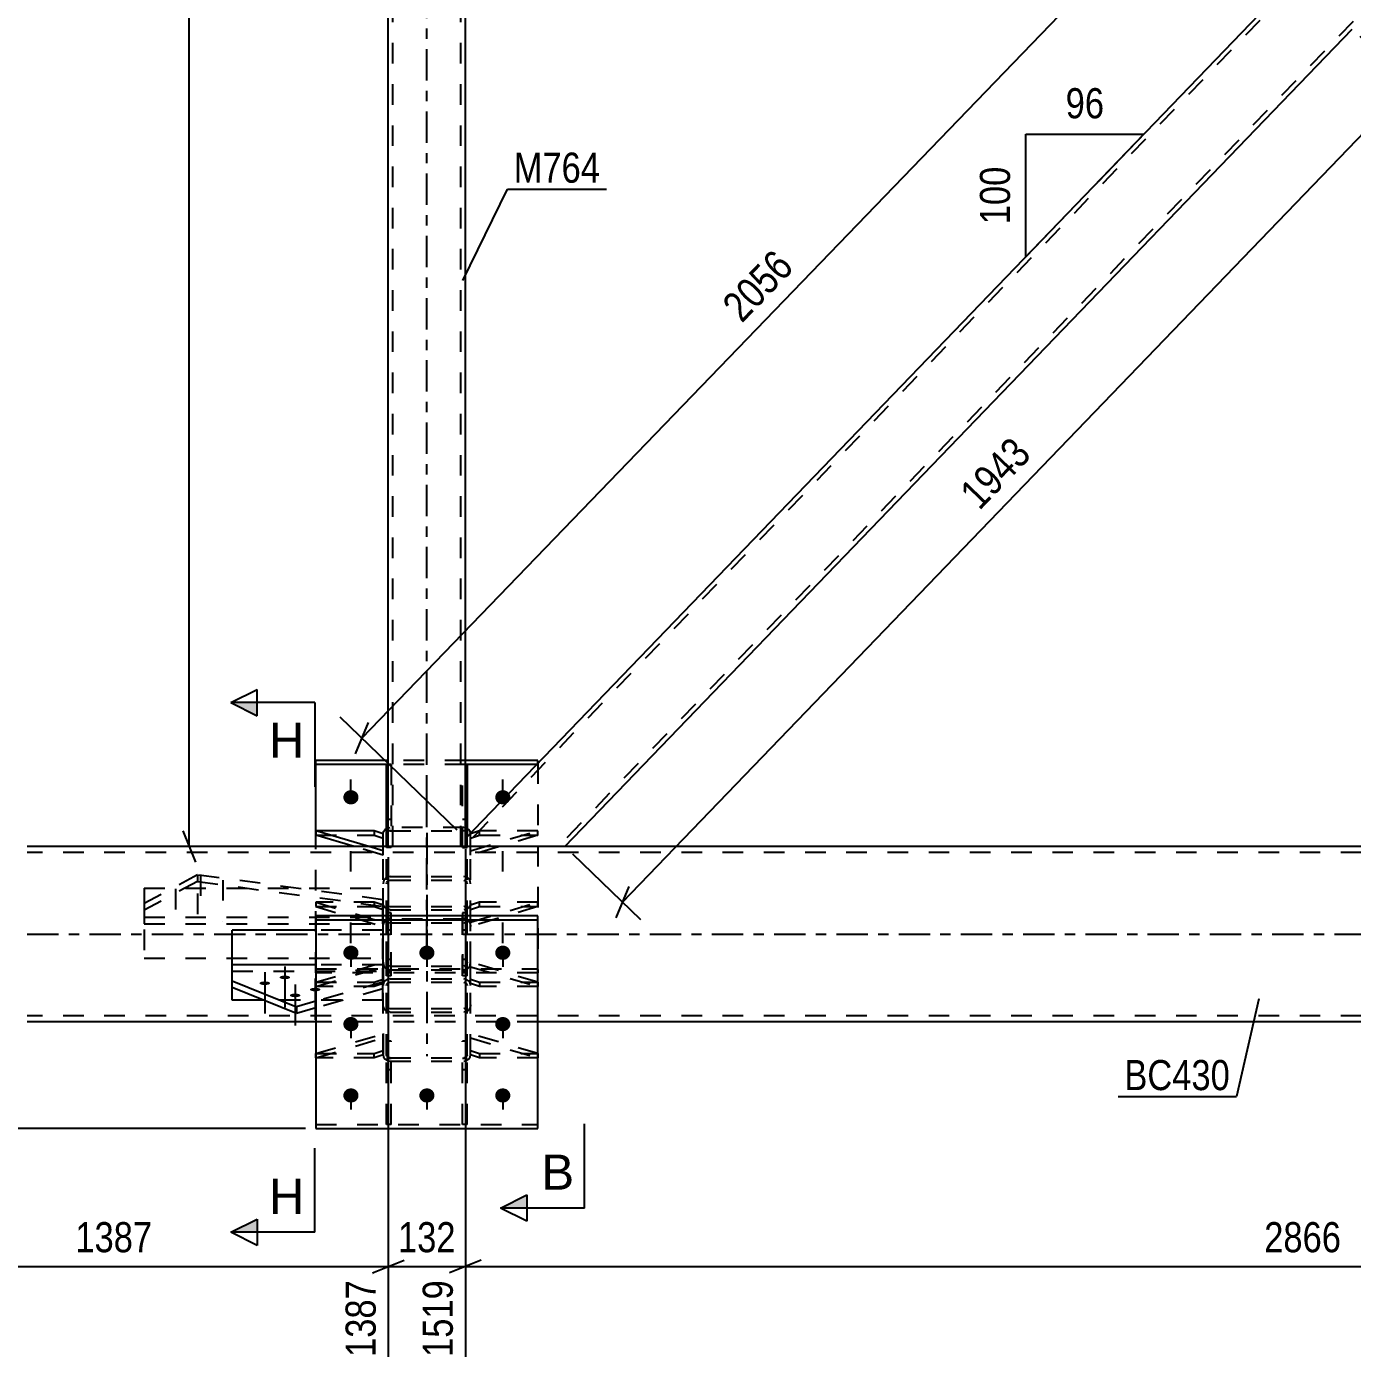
# Model space of a CAD drawing. Header units: millimetres. Extents: x 0 to 841, y 0 to 594.
# Drawn here: x 66 to 192.1, y 161.4 to 288.6 of the extents above; entities that cross this region are included whole.
import ezdxf

# ---------------------------------------------------------------- set-up
doc = ezdxf.new("R2010")
doc.units = ezdxf.units.MM
doc.linetypes.add('DXK_LINE_DOT2', pattern=[3.9198, 1.9599, -1.9599])
doc.linetypes.add('DXK_LINE_DOT3', pattern=[5.9187, 2.979, -0.9799, 0.9799, -0.9799])
doc.styles.add('Arial', font='ARIAL.TTF', dxfattribs={"height": 0.2})
doc.styles.add('Arial Narrow', font='ARIALN.TTF', dxfattribs={"height": 0.2})

# ---------------------------------------------------------------- blocks, each defined once
blk = doc.blocks.new('Part-761545952-4107 - 3916')
at = {"color": 2, "linetype": 'Continuous'}
blk.add_line((107.93, 203.99), (107.48, 203.99), dxfattribs=at)
at = {"color": 7, "linetype": 'DXK_LINE_DOT2'}
for p, q in [((107.48, 198.27), (107.48, 203.99)), ((107.93, 198.27), (107.93, 203.99)), ((107.48, 199.88), (107.93, 199.88)), ((107.48, 198.77), (107.93, 198.77)), ((107.93, 198.27), (107.48, 198.27))]:
    blk.add_line(p, q, dxfattribs=at)
blk = doc.blocks.new('Bolt-761545952-3922 - 3916')
at = {"linetype": 'Continuous'}
for points in [[(96.87, 215.94), (97.02, 215.93), (97.17, 215.88), (97.3, 215.81), (97.41, 215.72), (97.5, 215.6), (97.56, 215.47), (97.59, 215.33), (97.59, 215.19), (97.56, 215.05), (97.5, 214.92), (97.41, 214.81), (97.3, 214.71), (97.17, 214.64), (97.02, 214.6), (96.87, 214.58), (96.72, 214.6), (96.58, 214.64), (96.45, 214.71), (96.34, 214.81), (96.25, 214.92), (96.19, 215.05), (96.15, 215.19), (96.15, 215.33), (96.19, 215.47), (96.25, 215.6), (96.34, 215.72), (96.45, 215.81), (96.58, 215.88), (96.72, 215.93)], [(111.32, 215.94), (111.47, 215.93), (111.61, 215.88), (111.74, 215.81), (111.85, 215.72), (111.94, 215.6), (112, 215.47), (112.04, 215.33), (112.04, 215.19), (112, 215.05), (111.94, 214.92), (111.85, 214.81), (111.74, 214.71), (111.61, 214.64), (111.47, 214.6), (111.32, 214.58), (111.17, 214.6), (111.02, 214.64), (110.89, 214.71), (110.78, 214.81), (110.69, 214.92), (110.63, 215.05), (110.6, 215.19), (110.6, 215.33), (110.63, 215.47), (110.69, 215.6), (110.78, 215.72), (110.89, 215.81), (111.02, 215.88), (111.17, 215.93)]]:
    blk.add_hatch(color=1, dxfattribs=at).paths.add_polyline_path(points)
at = {"color": 1, "linetype": 'Continuous'}
for p, q in [((96.87, 214.98), (96.87, 216.97)), ((111.32, 214.98), (111.32, 216.97))]:
    blk.add_line(p, q, dxfattribs=at)
at = {"color": 1, "linetype": 'DXK_LINE_DOT2'}
for p, q in [((104.1, 214.98), (104.1, 216.97)), ((96.87, 208.19), (96.87, 210.18)), ((111.32, 208.19), (111.32, 210.18)), ((96.87, 201.4), (96.87, 203.4)), ((104.1, 201.4), (104.1, 203.4)), ((111.32, 201.4), (111.32, 203.4))]:
    blk.add_line(p, q, dxfattribs=at)
blk = doc.blocks.new('Part-761545952-3985 - 3916')
at = {"color": 2, "linetype": 'Continuous'}
for p, q in [((294.89, 210.58), (66.1, 210.58)), ((93.54, 193.91), (66.1, 193.91)), ((294.89, 193.91), (114.65, 193.91))]:
    blk.add_line(p, q, dxfattribs=at)
at = {"color": 7, "linetype": 'DXK_LINE_DOT2'}
for p, q in [((294.89, 210.02), (66.1, 210.02)), ((294.89, 194.46), (66.1, 194.46)), ((114.65, 193.91), (93.54, 193.91))]:
    blk.add_line(p, q, dxfattribs=at)
at = {"color": 7, "linetype": 'DXK_LINE_DOT3'}
blk.add_line((66.1, 202.24), (294.89, 202.24), dxfattribs=at)
blk = doc.blocks.new('Bolt-761545952-3923 - 3916')
at = {"linetype": 'Continuous'}
for points in [[(96.87, 201.15), (97.02, 201.14), (97.17, 201.09), (97.3, 201.02), (97.41, 200.93), (97.5, 200.81), (97.56, 200.68), (97.59, 200.55), (97.59, 200.4), (97.56, 200.26), (97.5, 200.13), (97.41, 200.02), (97.3, 199.93), (97.17, 199.85), (97.02, 199.81), (96.87, 199.8), (96.72, 199.81), (96.58, 199.85), (96.45, 199.93), (96.34, 200.02), (96.25, 200.13), (96.19, 200.26), (96.15, 200.4), (96.15, 200.55), (96.19, 200.68), (96.25, 200.81), (96.34, 200.93), (96.45, 201.02), (96.58, 201.09), (96.72, 201.14)], [(104.1, 201.15), (104.25, 201.14), (104.39, 201.09), (104.52, 201.02), (104.63, 200.93), (104.72, 200.81), (104.78, 200.68), (104.81, 200.54), (104.81, 200.4), (104.78, 200.26), (104.72, 200.13), (104.63, 200.02), (104.52, 199.92), (104.39, 199.85), (104.25, 199.81), (104.1, 199.8), (103.95, 199.81), (103.8, 199.85), (103.67, 199.92), (103.56, 200.02), (103.47, 200.13), (103.41, 200.26), (103.38, 200.4), (103.38, 200.54), (103.41, 200.68), (103.47, 200.81), (103.56, 200.93), (103.67, 201.02), (103.8, 201.09), (103.95, 201.14)], [(111.32, 201.15), (111.47, 201.14), (111.61, 201.09), (111.74, 201.02), (111.85, 200.93), (111.94, 200.81), (112, 200.68), (112.04, 200.54), (112.04, 200.4), (112, 200.26), (111.94, 200.13), (111.85, 200.02), (111.74, 199.92), (111.61, 199.85), (111.47, 199.81), (111.32, 199.8), (111.17, 199.81), (111.02, 199.85), (110.89, 199.92), (110.78, 200.02), (110.69, 200.13), (110.63, 200.26), (110.6, 200.4), (110.6, 200.54), (110.63, 200.68), (110.69, 200.81), (110.78, 200.93), (110.89, 201.02), (111.02, 201.09), (111.17, 201.14)], [(96.87, 194.37), (97.02, 194.35), (97.17, 194.31), (97.3, 194.24), (97.41, 194.14), (97.5, 194.03), (97.56, 193.9), (97.59, 193.76), (97.59, 193.62), (97.56, 193.48), (97.5, 193.35), (97.41, 193.23), (97.3, 193.14), (97.17, 193.07), (97.02, 193.02), (96.87, 193.01), (96.72, 193.02), (96.58, 193.07), (96.45, 193.14), (96.34, 193.23), (96.25, 193.35), (96.19, 193.48), (96.15, 193.62), (96.15, 193.76), (96.19, 193.9), (96.25, 194.03), (96.34, 194.14), (96.45, 194.24), (96.58, 194.31), (96.72, 194.35)], [(111.32, 194.37), (111.47, 194.35), (111.61, 194.31), (111.74, 194.24), (111.85, 194.14), (111.94, 194.03), (112, 193.9), (112.04, 193.76), (112.04, 193.62), (112, 193.48), (111.94, 193.35), (111.85, 193.23), (111.74, 193.14), (111.61, 193.07), (111.47, 193.02), (111.32, 193.01), (111.17, 193.02), (111.02, 193.07), (110.89, 193.14), (110.78, 193.23), (110.69, 193.35), (110.63, 193.48), (110.6, 193.62), (110.6, 193.76), (110.63, 193.9), (110.69, 194.03), (110.78, 194.14), (110.89, 194.24), (111.02, 194.31), (111.17, 194.35)], [(96.87, 187.58), (97.02, 187.56), (97.17, 187.52), (97.3, 187.45), (97.41, 187.35), (97.5, 187.24), (97.56, 187.11), (97.59, 186.97), (97.59, 186.83), (97.56, 186.69), (97.5, 186.56), (97.41, 186.45), (97.3, 186.35), (97.17, 186.28), (97.02, 186.24), (96.87, 186.22), (96.72, 186.24), (96.58, 186.28), (96.45, 186.35), (96.34, 186.45), (96.25, 186.56), (96.19, 186.69), (96.15, 186.83), (96.15, 186.97), (96.19, 187.11), (96.25, 187.24), (96.34, 187.35), (96.45, 187.45), (96.58, 187.52), (96.72, 187.56)], [(104.09, 187.58), (104.25, 187.56), (104.39, 187.52), (104.52, 187.45), (104.63, 187.35), (104.72, 187.24), (104.78, 187.11), (104.81, 186.97), (104.81, 186.83), (104.78, 186.69), (104.72, 186.56), (104.63, 186.45), (104.52, 186.35), (104.39, 186.28), (104.25, 186.24), (104.09, 186.22), (103.94, 186.24), (103.8, 186.28), (103.67, 186.35), (103.56, 186.45), (103.47, 186.56), (103.41, 186.69), (103.38, 186.83), (103.38, 186.97), (103.41, 187.11), (103.47, 187.24), (103.56, 187.35), (103.67, 187.45), (103.8, 187.52), (103.94, 187.56)], [(111.32, 187.58), (111.47, 187.56), (111.61, 187.52), (111.74, 187.45), (111.85, 187.35), (111.94, 187.24), (112, 187.11), (112.04, 186.97), (112.04, 186.83), (112, 186.69), (111.94, 186.56), (111.85, 186.45), (111.74, 186.35), (111.61, 186.28), (111.47, 186.24), (111.32, 186.22), (111.17, 186.24), (111.02, 186.28), (110.89, 186.35), (110.78, 186.45), (110.69, 186.56), (110.63, 186.69), (110.6, 186.83), (110.6, 186.97), (110.63, 187.11), (110.69, 187.24), (110.78, 187.35), (110.89, 187.45), (111.02, 187.52), (111.17, 187.56)]]:
    blk.add_hatch(color=1, dxfattribs=at).paths.add_polyline_path(points)
at = {"color": 1, "linetype": 'Continuous'}
for p, q in [((96.87, 201.14), (96.87, 199.14)), ((104.1, 201.14), (104.1, 199.14)), ((111.32, 201.14), (111.32, 199.14)), ((96.87, 194.35), (96.87, 192.36)), ((111.32, 194.35), (111.32, 192.36)), ((96.87, 187.57), (96.87, 185.57)), ((104.09, 187.57), (104.09, 185.57)), ((111.32, 187.57), (111.32, 185.57))]:
    blk.add_line(p, q, dxfattribs=at)
blk = doc.blocks.new('Part-761545952-4029 - 3916')
at = {"color": 7, "linetype": 'DXK_LINE_DOT2'}
for p, q in [((267.59, 376.69), (107.76, 210.7)), ((276.45, 376.6), (116.59, 210.58)), ((117.21, 210.58), (107.76, 210.58))]:
    blk.add_line(p, q, dxfattribs=at)
at = {"color": 2, "linetype": 'Continuous'}
for p, q in [((107.76, 211.34), (187, 293.63)), ((117.21, 210.58), (192.09, 288.34)), ((107.76, 210.58), (107.76, 211.34))]:
    blk.add_line(p, q, dxfattribs=at)
blk = doc.blocks.new('Part-761545952-4034 - 3916')
at = {"color": 7, "linetype": 'DXK_LINE_DOT3'}
blk.add_line((104.1, 200.58), (104.1, 386.69), dxfattribs=at)
at = {"color": 7, "linetype": 'DXK_LINE_DOT2'}
for p, q in [((100.87, 210.58), (100.88, 376.69)), ((107.32, 210.58), (107.32, 376.69)), ((107.76, 210.58), (107.76, 211.34)), ((107.76, 210.58), (100.43, 210.58))]:
    blk.add_line(p, q, dxfattribs=at)
at = {"color": 2, "linetype": 'Continuous'}
for p, q in [((100.43, 210.58), (100.43, 371.34)), ((107.76, 211.34), (107.77, 371.34))]:
    blk.add_line(p, q, dxfattribs=at)
blk = doc.blocks.new('Part-761545952-4043 - 3916')
at = {"color": 7, "linetype": 'DXK_LINE_DOT2'}
for p, q in [((100.34, 203.63), (100.6, 203.68)), ((107.6, 203.68), (100.6, 203.68)), ((107.6, 203.68), (107.85, 203.63)), ((99.93, 202.97), (99.98, 203.25)), ((99.93, 190.78), (99.93, 202.97)), ((100.29, 203.11), (100.26, 202.97)), ((100.26, 190.78), (100.26, 202.97)), ((100.36, 203.22), (100.29, 203.11)), ((100.47, 203.3), (100.36, 203.22)), ((100.6, 203.33), (100.47, 203.3)), ((100.6, 203.33), (107.6, 203.33)), ((107.72, 203.3), (107.6, 203.33)), ((107.83, 203.22), (107.72, 203.3)), ((107.9, 203.11), (107.83, 203.22)), ((107.93, 202.97), (107.9, 203.11)), ((107.93, 190.78), (107.93, 202.97)), ((108.21, 203.25), (108.26, 202.97)), ((108.26, 190.78), (108.26, 202.97)), ((99.98, 197.6), (99.93, 197.36)), ((100.12, 197.8), (99.98, 197.6)), ((100.34, 197.94), (100.12, 197.8)), ((100.26, 197.36), (100.29, 197.48)), ((100.29, 197.48), (100.36, 197.58)), ((100.6, 197.98), (100.34, 197.94)), ((100.36, 197.58), (100.47, 197.65)), ((100.47, 197.65), (100.6, 197.67)), ((100.6, 197.98), (107.6, 197.98)), ((100.6, 197.67), (107.6, 197.67)), ((107.85, 197.94), (107.6, 197.98)), ((107.6, 197.67), (107.72, 197.65)), ((107.72, 197.65), (107.83, 197.58)), ((107.83, 197.58), (107.9, 197.48)), ((108.07, 197.8), (107.85, 197.94)), ((107.9, 197.48), (107.93, 197.36)), ((108.21, 197.6), (108.07, 197.8)), ((108.26, 197.36), (108.21, 197.6)), ((99.98, 195.25), (99.93, 195.52)), ((100.26, 195.52), (100.29, 195.39)), ((100.29, 195.39), (100.36, 195.27)), ((100.6, 194.81), (100.34, 194.87)), ((100.36, 195.27), (100.47, 195.2)), ((100.47, 195.2), (100.6, 195.17)), ((100.6, 195.17), (107.6, 195.17)), ((100.6, 194.81), (107.6, 194.81)), ((107.6, 195.17), (107.72, 195.2)), ((107.85, 194.87), (107.6, 194.81)), ((107.72, 195.2), (107.83, 195.27)), ((107.83, 195.27), (107.9, 195.39)), ((107.9, 195.39), (107.93, 195.52)), ((108.26, 195.52), (108.21, 195.25)), ((99.93, 190.78), (99.98, 190.54)), ((100.29, 190.66), (100.26, 190.78)), ((107.93, 190.78), (107.9, 190.66)), ((108.21, 190.54), (108.26, 190.78)), ((99.98, 190.54), (100.12, 190.34)), ((100.12, 190.34), (100.34, 190.2)), ((100.36, 190.56), (100.29, 190.66)), ((100.34, 190.2), (100.6, 190.15)), ((100.47, 190.49), (100.36, 190.56)), ((100.6, 190.47), (100.47, 190.49)), ((100.6, 190.47), (107.6, 190.47)), ((100.6, 190.15), (107.6, 190.15)), ((107.72, 190.49), (107.6, 190.47)), ((107.6, 190.15), (107.85, 190.2)), ((107.83, 190.56), (107.72, 190.49)), ((107.9, 190.66), (107.83, 190.56)), ((107.85, 190.2), (108.07, 190.34)), ((108.07, 190.34), (108.21, 190.54))]:
    blk.add_line(p, q, dxfattribs=at)
at = {"color": 7, "linetype": 'DXK_LINE_DOT3'}
blk.add_line((104.1, 202.67), (104.1, 190.65), dxfattribs=at)
at = {"color": 7, "linetype": 'DXK_LINE_DOT2'}
for centre, start, end in [((100.62, 203), 114.3189, 159.2407), ((107.57, 203), 20.7573, 65.679), ((100.62, 195.5), 200.7573, 245.679), ((107.57, 195.5), 294.3189, 339.2407)]:
    blk.add_arc(centre, 0.69, start, end, dxfattribs=at)
blk = doc.blocks.new('Part-761545952-4052 - 3916')
at = {"color": 7, "linetype": 'DXK_LINE_DOT2'}
for p, q in [((100.26, 212.29), (100.34, 212.34)), ((100.34, 212.34), (100.6, 212.39)), ((107.6, 212.39), (100.6, 212.39)), ((107.85, 212.34), (107.6, 212.39)), ((107.93, 212.29), (107.85, 212.34)), ((99.93, 199.57), (99.93, 211.76)), ((100.29, 211.88), (100.26, 211.76)), ((100.26, 199.57), (100.26, 211.76)), ((100.36, 211.99), (100.29, 211.88)), ((100.47, 212.05), (100.36, 211.99)), ((100.6, 212.08), (100.47, 212.05)), ((100.6, 212.08), (107.6, 212.08)), ((107.72, 212.05), (107.6, 212.08)), ((107.83, 211.99), (107.72, 212.05)), ((107.9, 211.88), (107.83, 211.99)), ((107.93, 211.76), (107.9, 211.88)), ((107.93, 199.57), (107.93, 211.76)), ((108.26, 211.76), (108.25, 211.84)), ((108.26, 199.57), (108.26, 211.76)), ((99.98, 207.29), (99.93, 207.02)), ((100.29, 207.15), (100.36, 207.27)), ((100.6, 207.73), (100.34, 207.67)), ((100.36, 207.27), (100.47, 207.35)), ((100.47, 207.35), (100.6, 207.37)), ((100.6, 207.73), (107.6, 207.73)), ((100.6, 207.37), (107.6, 207.37)), ((107.85, 207.67), (107.6, 207.73)), ((107.6, 207.37), (107.72, 207.35)), ((107.72, 207.35), (107.83, 207.27)), ((107.83, 207.27), (107.9, 207.15)), ((108.26, 207.02), (108.21, 207.29)), ((100.26, 207.02), (100.29, 207.15)), ((107.9, 207.15), (107.93, 207.02)), ((99.98, 204.95), (99.93, 205.19)), ((100.12, 204.74), (99.98, 204.95)), ((100.34, 204.61), (100.12, 204.74)), ((100.26, 205.19), (100.29, 205.07)), ((100.29, 205.07), (100.36, 204.96)), ((100.36, 204.96), (100.47, 204.9)), ((100.47, 204.9), (100.6, 204.87)), ((100.6, 204.87), (107.6, 204.87)), ((107.6, 204.87), (107.72, 204.9)), ((107.72, 204.9), (107.83, 204.96)), ((107.83, 204.96), (107.9, 205.07)), ((108.07, 204.74), (107.85, 204.61)), ((107.9, 205.07), (107.93, 205.19)), ((108.21, 204.95), (108.07, 204.74)), ((108.26, 205.19), (108.21, 204.95)), ((100.6, 204.56), (100.34, 204.61)), ((100.6, 204.56), (107.6, 204.56)), ((107.85, 204.61), (107.6, 204.56)), ((99.93, 199.57), (99.98, 199.3)), ((100.29, 199.43), (100.26, 199.57)), ((100.36, 199.32), (100.29, 199.43)), ((100.34, 198.91), (100.6, 198.86)), ((100.47, 199.24), (100.36, 199.32)), ((100.6, 199.21), (100.47, 199.24)), ((100.6, 199.21), (107.6, 199.21)), ((100.6, 198.86), (107.6, 198.86)), ((107.72, 199.24), (107.6, 199.21)), ((107.6, 198.86), (107.85, 198.91)), ((107.83, 199.32), (107.72, 199.24)), ((107.9, 199.43), (107.83, 199.32)), ((107.93, 199.57), (107.9, 199.43)), ((108.21, 199.3), (108.26, 199.57))]:
    blk.add_line(p, q, dxfattribs=at)
at = {"color": 2, "linetype": 'Continuous'}
for p, q in [((99.93, 211.76), (99.98, 212)), ((99.98, 212), (100.12, 212.21)), ((100.12, 212.21), (100.26, 212.29)), ((108.07, 212.21), (107.93, 212.29)), ((108.21, 212), (108.07, 212.21)), ((108.25, 211.84), (108.21, 212))]:
    blk.add_line(p, q, dxfattribs=at)
at = {"color": 7, "linetype": 'DXK_LINE_DOT3'}
blk.add_line((104.1, 211.89), (104.1, 199.87), dxfattribs=at)
at = {"color": 7, "linetype": 'DXK_LINE_DOT2'}
for centre, start, end in [((100.62, 207.04), 114.3189, 159.2407), ((107.57, 207.04), 20.7573, 65.679), ((100.62, 199.54), 200.7573, 245.679), ((107.57, 199.54), 294.3189, 339.2407)]:
    blk.add_arc(centre, 0.69, start, end, dxfattribs=at)
blk = doc.blocks.new('Part-761545952-4054 - 3916')
at = {"color": 2, "linetype": 'Continuous'}
for p, q in [((114.65, 203.99), (93.54, 203.99)), ((93.54, 203.99), (93.54, 183.77)), ((93.54, 203.61), (114.65, 203.61)), ((114.65, 183.77), (114.65, 203.99)), ((93.54, 183.77), (114.65, 183.77))]:
    blk.add_line(p, q, dxfattribs=at)
at = {"color": 7, "linetype": 'DXK_LINE_DOT2'}
blk.add_line((93.54, 184.15), (114.65, 184.15), dxfattribs=at)
blk = doc.blocks.new('Part-761545952-4055 - 3916')
at = {"color": 2, "linetype": 'Continuous'}
for p, q in [((100.43, 218.77), (93.54, 218.77)), ((93.54, 210.58), (93.54, 218.77)), ((114.65, 218.77), (107.76, 218.77)), ((114.65, 218.49), (114.65, 218.77)), ((100.43, 218.39), (93.54, 218.39)), ((114.56, 218.39), (107.76, 218.39))]:
    blk.add_line(p, q, dxfattribs=at)
at = {"color": 7, "linetype": 'DXK_LINE_DOT2'}
for p, q in [((107.76, 218.77), (100.43, 218.77)), ((107.76, 218.39), (100.43, 218.39)), ((114.65, 218.39), (114.56, 218.39)), ((114.65, 218.49), (114.65, 198.56)), ((93.54, 198.56), (93.54, 210.58)), ((93.54, 198.94), (114.65, 198.94)), ((114.65, 198.56), (93.54, 198.56))]:
    blk.add_line(p, q, dxfattribs=at)
blk = doc.blocks.new('Part-761545952-4069 - 3916')
at = {"color": 7, "linetype": 'DXK_LINE_DOT2'}
for p, q in [((109.1, 205.29), (108.26, 205.01)), ((108.26, 203.39), (114.65, 205.29)), ((108.26, 202.97), (108.26, 205.01)), ((108.26, 204.59), (109.1, 204.87)), ((114.65, 204.87), (108.26, 202.97)), ((109.1, 204.87), (109.1, 205.29)), ((114.65, 205.29), (109.1, 205.29)), ((109.1, 204.87), (114.65, 204.87)), ((114.65, 204.87), (114.65, 205.29))]:
    blk.add_line(p, q, dxfattribs=at)
blk = doc.blocks.new('Part-761545952-4071 - 3916')
at = {"color": 2, "linetype": 'Continuous'}
for p, q in [((99.1, 212.08), (93.54, 212.08)), ((98.59, 210.58), (93.54, 212.08)), ((93.54, 212.08), (93.54, 211.66)), ((97.18, 210.58), (93.54, 211.66)), ((99.93, 211.79), (99.1, 212.08)), ((99.93, 210.58), (99.93, 211.79))]:
    blk.add_line(p, q, dxfattribs=at)
at = {"color": 7, "linetype": 'DXK_LINE_DOT2'}
for p, q in [((93.54, 211.66), (99.1, 211.66)), ((99.1, 212.08), (99.1, 211.66)), ((99.1, 211.66), (99.93, 211.37)), ((99.93, 209.76), (97.18, 210.58)), ((99.93, 210.18), (98.59, 210.58)), ((99.93, 209.76), (99.93, 210.58))]:
    blk.add_line(p, q, dxfattribs=at)
blk = doc.blocks.new('Part-761545952-4072 - 3916')
at = {"color": 7, "linetype": 'DXK_LINE_DOT2'}
for p, q in [((99.1, 205.29), (93.54, 205.29)), ((93.54, 205.29), (99.93, 203.39)), ((93.54, 205.29), (93.54, 204.87)), ((93.54, 204.87), (99.1, 204.87)), ((93.54, 204.87), (99.93, 202.97)), ((99.93, 205.01), (99.1, 205.29)), ((99.1, 205.29), (99.1, 204.87)), ((99.1, 204.87), (99.93, 204.59)), ((99.93, 202.97), (99.93, 205.01))]:
    blk.add_line(p, q, dxfattribs=at)
blk = doc.blocks.new('Part-761545952-4073 - 3916')
at = {"color": 7, "linetype": 'DXK_LINE_DOT2'}
for p, q in [((109.1, 212.08), (108.26, 211.79)), ((108.26, 210.18), (114.65, 212.08)), ((108.26, 209.76), (108.26, 211.79)), ((108.26, 211.37), (109.1, 211.66)), ((114.65, 211.66), (108.26, 209.76)), ((109.1, 211.66), (109.1, 212.08)), ((114.65, 212.08), (109.1, 212.08)), ((109.1, 211.66), (114.65, 211.66)), ((114.65, 211.66), (114.65, 212.08))]:
    blk.add_line(p, q, dxfattribs=at)
blk = doc.blocks.new('Part-761545952-4074 - 3916')
at = {"color": 7, "linetype": 'DXK_LINE_DOT2'}
for p, q in [((107.93, 204.27), (107.48, 204.27)), ((107.48, 204.27), (107.48, 198.56)), ((107.48, 203.78), (107.93, 203.78)), ((107.93, 198.56), (107.93, 204.27)), ((107.48, 202.66), (107.93, 202.66)), ((107.93, 198.56), (107.48, 198.56))]:
    blk.add_line(p, q, dxfattribs=at)
blk = doc.blocks.new('Part-761545952-4075 - 3916')
at = {"color": 7, "linetype": 'DXK_LINE_DOT2'}
for p, q in [((100.71, 204.27), (100.26, 204.27)), ((100.26, 204.27), (100.26, 198.56)), ((100.26, 203.78), (100.71, 203.78)), ((100.71, 198.56), (100.71, 204.27)), ((100.26, 202.66), (100.71, 202.66)), ((100.71, 198.56), (100.26, 198.56))]:
    blk.add_line(p, q, dxfattribs=at)
blk = doc.blocks.new('Bolt-761545952-4076 - 3916')
at = {"linetype": 'Continuous'}
for points in [[(88.69, 197.41), (88.58, 197.41), (88.48, 197.42), (88.39, 197.44), (88.32, 197.46), (88.25, 197.49), (88.21, 197.52), (88.19, 197.56), (88.19, 197.6), (88.21, 197.63), (88.25, 197.66), (88.32, 197.69), (88.39, 197.72), (88.48, 197.73), (88.58, 197.74), (88.69, 197.75), (88.79, 197.74), (88.89, 197.73), (88.98, 197.72), (89.06, 197.69), (89.12, 197.66), (89.16, 197.63), (89.18, 197.6), (89.18, 197.56), (89.16, 197.52), (89.12, 197.49), (89.06, 197.46), (88.98, 197.44), (88.89, 197.42), (88.79, 197.41)], [(90.59, 197.96), (90.49, 197.96), (90.39, 197.98), (90.3, 197.99), (90.22, 198.02), (90.16, 198.05), (90.12, 198.08), (90.09, 198.11), (90.09, 198.15), (90.12, 198.18), (90.16, 198.22), (90.22, 198.25), (90.3, 198.27), (90.39, 198.29), (90.49, 198.3), (90.59, 198.3), (90.7, 198.3), (90.79, 198.29), (90.89, 198.27), (90.96, 198.25), (91.02, 198.22), (91.07, 198.18), (91.09, 198.15), (91.09, 198.11), (91.07, 198.08), (91.02, 198.05), (90.96, 198.02), (90.89, 197.99), (90.79, 197.98), (90.7, 197.96)], [(93.47, 196.8), (93.37, 196.81), (93.27, 196.82), (93.18, 196.84), (93.1, 196.86), (93.04, 196.89), (93, 196.92), (92.97, 196.96), (92.97, 196.99), (93, 197.03), (93.04, 197.06), (93.1, 197.09), (93.18, 197.11), (93.27, 197.13), (93.37, 197.14), (93.47, 197.15), (93.58, 197.14), (93.68, 197.13), (93.77, 197.11), (93.84, 197.09), (93.91, 197.06), (93.95, 197.03), (93.97, 196.99), (93.97, 196.96), (93.95, 196.92), (93.91, 196.89), (93.84, 196.86), (93.77, 196.84), (93.68, 196.82), (93.58, 196.81)], [(91.57, 196.25), (91.46, 196.25), (91.37, 196.26), (91.27, 196.28), (91.2, 196.31), (91.14, 196.33), (91.09, 196.37), (91.07, 196.4), (91.07, 196.44), (91.09, 196.47), (91.14, 196.51), (91.2, 196.53), (91.27, 196.56), (91.37, 196.58), (91.46, 196.59), (91.57, 196.59), (91.67, 196.59), (91.77, 196.58), (91.86, 196.56), (91.94, 196.53), (92, 196.51), (92.04, 196.47), (92.07, 196.44), (92.07, 196.4), (92.04, 196.37), (92, 196.33), (91.94, 196.31), (91.86, 196.28), (91.77, 196.26), (91.67, 196.25)]]:
    blk.add_hatch(color=1, dxfattribs=at).paths.add_polyline_path(points)
at = {"color": 1, "linetype": 'Continuous'}
for p, q in [((88.69, 198.62), (88.69, 194.71)), ((90.59, 199.18), (90.59, 195.26)), ((91.57, 197.46), (91.57, 193.55)), ((93.47, 198.02), (93.47, 194.1))]:
    blk.add_line(p, q, dxfattribs=at)
blk = doc.blocks.new('Part-761545952-4077 - 3916')
at = {"color": 2, "linetype": 'Continuous'}
for p, q in [((93.54, 202.62), (85.59, 202.62)), ((85.59, 199.34), (85.59, 202.62)), ((85.59, 195.96), (85.59, 197.17)), ((88.61, 195.96), (85.59, 195.96))]:
    blk.add_line(p, q, dxfattribs=at)
at = {"color": 7, "linetype": 'DXK_LINE_DOT2'}
for p, q in [((99.91, 202.62), (93.54, 202.62)), ((99.91, 195.96), (99.91, 202.62)), ((85.59, 197.17), (85.59, 199.34)), ((99.91, 195.96), (88.61, 195.96))]:
    blk.add_line(p, q, dxfattribs=at)
blk = doc.blocks.new('Part-761545952-4078 - 3916')
at = {"color": 2, "linetype": 'Continuous'}
for p, q in [((93.54, 199.34), (85.59, 199.34)), ((85.59, 197.17), (85.59, 199.34)), ((85.59, 197.8), (91.71, 195.34)), ((91.71, 194.71), (85.59, 197.17)), ((93.54, 195.86), (91.71, 195.34)), ((91.71, 195.34), (91.71, 194.71)), ((93.54, 195.23), (91.71, 194.71))]:
    blk.add_line(p, q, dxfattribs=at)
at = {"color": 7, "linetype": 'DXK_LINE_DOT2'}
for p, q in [((85.59, 198.72), (99.91, 198.72)), ((99.91, 199.34), (93.54, 199.34)), ((99.91, 197.05), (99.91, 199.34)), ((99.91, 197.68), (93.54, 195.86)), ((99.91, 197.05), (93.54, 195.23))]:
    blk.add_line(p, q, dxfattribs=at)
blk = doc.blocks.new('Bolt-761545952-4085 - 3916')
at = {"color": 1, "linetype": 'DXK_LINE_DOT2'}
for p, q in [((82.57, 207.84), (82.57, 203.93)), ((84.68, 207.39), (84.68, 203.47)), ((80.19, 206.56), (80.19, 202.65)), ((82.3, 206.1), (82.3, 202.19))]:
    blk.add_line(p, q, dxfattribs=at)
blk = doc.blocks.new('Part-761545952-4086 - 3916')
at = {"color": 7, "linetype": 'DXK_LINE_DOT2'}
for p, q in [((77.21, 206.61), (77.21, 199.95)), ((77.21, 206.61), (99.9, 206.61)), ((99.9, 206.61), (99.9, 199.95)), ((77.21, 199.95), (99.9, 199.95))]:
    blk.add_line(p, q, dxfattribs=at)
blk = doc.blocks.new('Part-761545952-4087 - 3916')
at = {"color": 7, "linetype": 'DXK_LINE_DOT2'}
for p, q in [((82.27, 207.88), (77.21, 205.15)), ((82.27, 207.25), (77.21, 204.52)), ((99.9, 205.52), (82.27, 207.88)), ((82.27, 207.88), (82.27, 207.25)), ((82.27, 207.25), (99.9, 204.89)), ((77.21, 205.15), (77.21, 203.23)), ((99.9, 203.23), (99.9, 205.52)), ((77.21, 203.85), (99.9, 203.85)), ((77.21, 203.23), (99.9, 203.23))]:
    blk.add_line(p, q, dxfattribs=at)
blk = doc.blocks.new('Part-761545952-4104 - 3916')
at = {"color": 7, "linetype": 'DXK_LINE_DOT2'}
for p, q in [((100.26, 184.15), (100.26, 192.05)), ((100.71, 192.05), (100.26, 192.05)), ((100.71, 184.15), (100.71, 192.05)), ((100.26, 190.44), (100.71, 190.44)), ((100.26, 189.37), (100.71, 189.37)), ((100.71, 184.15), (100.26, 184.15))]:
    blk.add_line(p, q, dxfattribs=at)
blk = doc.blocks.new('Part-761545952-4105 - 3916')
at = {"color": 7, "linetype": 'DXK_LINE_DOT2'}
for p, q in [((107.48, 184.15), (107.48, 192.05)), ((107.93, 192.05), (107.48, 192.05)), ((107.93, 184.15), (107.93, 192.05)), ((107.48, 190.44), (107.93, 190.44)), ((107.48, 189.37), (107.93, 189.37)), ((107.93, 184.15), (107.48, 184.15))]:
    blk.add_line(p, q, dxfattribs=at)
blk = doc.blocks.new('Part-761545952-4106 - 3916')
at = {"color": 2, "linetype": 'Continuous'}
blk.add_line((100.71, 203.99), (100.26, 203.99), dxfattribs=at)
at = {"color": 7, "linetype": 'DXK_LINE_DOT2'}
for p, q in [((100.26, 198.27), (100.26, 203.99)), ((100.71, 198.27), (100.71, 203.99)), ((100.26, 199.88), (100.71, 199.88)), ((100.26, 198.77), (100.71, 198.77)), ((100.71, 198.27), (100.26, 198.27))]:
    blk.add_line(p, q, dxfattribs=at)
blk = doc.blocks.new('Part-761545952-4108 - 3916')
at = {"color": 7, "linetype": 'DXK_LINE_DOT2'}
for p, q in [((108.26, 197.54), (108.26, 199.57)), ((114.65, 197.67), (108.26, 199.57)), ((108.26, 199.15), (114.65, 197.25)), ((108.26, 197.95), (109.1, 197.67)), ((109.1, 197.25), (108.26, 197.54)), ((109.1, 197.67), (114.65, 197.67)), ((109.1, 197.67), (109.1, 197.25)), ((114.65, 197.25), (109.1, 197.25)), ((114.65, 197.67), (114.65, 197.25))]:
    blk.add_line(p, q, dxfattribs=at)
blk = doc.blocks.new('Part-761545952-4109 - 3916')
at = {"color": 7, "linetype": 'DXK_LINE_DOT2'}
for p, q in [((108.26, 190.75), (108.26, 192.78)), ((114.65, 190.88), (108.26, 192.78)), ((108.26, 192.37), (114.65, 190.47)), ((108.26, 191.17), (109.1, 190.88)), ((109.1, 190.47), (108.26, 190.75)), ((109.1, 190.88), (114.65, 190.88)), ((109.1, 190.88), (109.1, 190.47)), ((114.65, 190.88), (114.65, 190.47)), ((114.65, 190.47), (109.1, 190.47))]:
    blk.add_line(p, q, dxfattribs=at)
blk = doc.blocks.new('Part-761545952-4110 - 3916')
at = {"color": 7, "linetype": 'DXK_LINE_DOT2'}
for p, q in [((93.54, 197.67), (99.93, 199.57)), ((93.54, 197.25), (99.93, 199.15)), ((99.93, 199.57), (99.93, 197.54)), ((93.54, 197.25), (93.54, 197.67)), ((93.54, 197.67), (99.1, 197.67)), ((99.1, 197.25), (93.54, 197.25)), ((99.1, 197.67), (99.93, 197.95)), ((99.1, 197.25), (99.1, 197.67)), ((99.93, 197.54), (99.1, 197.25))]:
    blk.add_line(p, q, dxfattribs=at)
blk = doc.blocks.new('Part-761545952-4111 - 3916')
at = {"color": 7, "linetype": 'DXK_LINE_DOT2'}
for p, q in [((93.54, 190.88), (99.93, 192.78)), ((93.54, 190.47), (99.93, 192.37)), ((99.93, 192.78), (99.93, 190.75)), ((93.54, 190.47), (93.54, 190.88)), ((93.54, 190.88), (99.1, 190.88)), ((99.1, 190.88), (99.93, 191.17)), ((99.1, 190.47), (99.1, 190.88)), ((99.93, 190.75), (99.1, 190.47)), ((99.1, 190.47), (93.54, 190.47))]:
    blk.add_line(p, q, dxfattribs=at)
blk = doc.blocks.new('Part-761545952-4112 - 3916')
at = {"color": 2, "linetype": 'Continuous'}
for p in [(100.26, 210.58), (100.43, 218.39)]:
    blk.add_line(p, (100.26, 218.39), dxfattribs=at)
at = {"color": 7, "linetype": 'DXK_LINE_DOT2'}
for p, q in [((100.71, 218.39), (100.43, 218.39)), ((100.71, 218.39), (100.71, 210.49)), ((100.26, 213.17), (100.71, 213.17)), ((100.26, 212.11), (100.71, 212.11)), ((100.26, 210.58), (100.26, 210.49)), ((100.26, 210.49), (100.26, 210.58)), ((100.71, 210.49), (100.26, 210.49))]:
    blk.add_line(p, q, dxfattribs=at)
blk = doc.blocks.new('Part-761545952-4113 - 3916')
at = {"color": 7, "linetype": 'DXK_LINE_DOT2'}
for p, q in [((107.48, 210.49), (107.48, 218.39)), ((107.76, 218.39), (107.48, 218.39)), ((107.48, 213.17), (107.93, 213.17)), ((107.48, 212.11), (107.93, 212.11)), ((107.93, 210.49), (107.93, 211.51)), ((107.48, 210.49), (107.93, 210.49)), ((107.93, 210.49), (107.93, 210.58))]:
    blk.add_line(p, q, dxfattribs=at)
at = {"color": 2, "linetype": 'Continuous'}
for q in [(107.76, 218.39), (107.93, 211.51)]:
    blk.add_line((107.93, 218.39), q, dxfattribs=at)
blk = doc.blocks.new('AngleDimension-761545952-11760 - 3916')
at = {"color": 7, "linetype": 'Continuous'}
for p, q in [((161.05, 278.35), (172.28, 278.35)), ((161.05, 266.68), (172.28, 278.35)), ((161.05, 266.68), (161.05, 278.35)), ((167.95, 273.84), (172.28, 278.35))]:
    blk.add_line(p, q, dxfattribs=at)
at = {"color": 0}
for points in [[(169.09, 279.25), (169.09, 283.45), (164.24, 283.45), (164.24, 279.25)], [(160.15, 275.85), (155.95, 275.85), (155.95, 269.17), (160.15, 269.17)]]:
    blk.add_wipeout(points, dxfattribs=at)
at = {"color": 3, "style": 'Arial Narrow'}
blk.add_text('96', height=2.863, dxfattribs=at).set_placement((164.84, 279.85))
blk.add_text('100', height=2.863, rotation=90.0002, dxfattribs=at).set_placement((159.55, 269.77))
blk = doc.blocks.new('StraightDimension-761545952-4219 - 3916')
at = {"color": 7, "linetype": 'Continuous'}
for p, q in [((81.49, 210.58), (81.49, 376.69)), ((80.89, 212.08), (82.09, 209.08)), ((99.43, 210.58), (78.64, 210.58))]:
    blk.add_line(p, q, dxfattribs=at)
blk = doc.blocks.new('StraightDimension-761545952-4414 - 3916')
at = {"color": 7, "linetype": 'Continuous'}
for p, q in [((100.43, 209.58), (100.43, 162.03)), ((48.22, 192.87), (48.22, 167.51)), ((49.72, 171.24), (46.72, 170.04)), ((48.22, 170.64), (100.43, 170.64)), ((98.93, 170.04), (101.93, 171.24))]:
    blk.add_line(p, q, dxfattribs=at)
at = {"color": 0}
blk.add_wipeout([(78.58, 171.39), (78.58, 175.59), (70.07, 175.59), (70.07, 171.39)], dxfattribs=at)
at = {"color": 3, "style": 'Arial Narrow'}
blk.add_text('1387', height=2.863, dxfattribs=at).set_placement((70.67, 171.99))
at = {"color": 0, "linetype": 'Continuous'}
for points in [[(47.62, 169.94), (43.42, 169.94), (43.42, 166.91), (47.62, 166.91)], [(99.83, 169.94), (95.63, 169.94), (95.63, 161.43), (99.83, 161.43)]]:
    blk.add_wipeout(points, dxfattribs=at)
at = {"color": 3, "linetype": 'Continuous', "style": 'Arial Narrow'}
for s, height, p in [('0', 2.86, (47.02, 167.51)), ('1387', 2.863, (99.23, 162.03))]:
    blk.add_text(s, height=height, rotation=90.0002, dxfattribs=at).set_placement(p)
blk = doc.blocks.new('StraightDimension-761545952-4422 - 3916')
at = {"color": 7, "linetype": 'Continuous'}
for p, q in [((107.76, 210.34), (107.76, 162.03)), ((100.43, 209.58), (100.43, 162.03)), ((98.93, 170.04), (101.93, 171.24)), ((100.43, 170.64), (107.76, 170.64)), ((109.26, 171.24), (106.26, 170.04))]:
    blk.add_line(p, q, dxfattribs=at)
at = {"color": 0}
blk.add_wipeout([(107.44, 171.39), (107.44, 175.59), (100.75, 175.59), (100.75, 171.39)], dxfattribs=at)
at = {"color": 0, "linetype": 'Continuous'}
blk.add_wipeout([(107.16, 169.94), (102.96, 169.94), (102.96, 161.43), (107.16, 161.43)], dxfattribs=at)
at = {"color": 3, "style": 'Arial Narrow'}
blk.add_text('132', height=2.863, dxfattribs=at).set_placement((101.35, 171.99))
at = {"color": 3, "linetype": 'Continuous', "style": 'Arial Narrow'}
blk.add_text('1519', height=2.863, rotation=90.0002, dxfattribs=at).set_placement((106.56, 162.03))
blk = doc.blocks.new('StraightDimension-761545952-4434 - 3916')
at = {"color": 7, "linetype": 'Continuous'}
for p, q in [((107.76, 210.34), (107.76, 162.03)), ((266.99, 209.58), (266.99, 162.03)), ((109.26, 171.24), (106.26, 170.04)), ((107.76, 170.64), (266.99, 170.64)), ((265.49, 170.04), (268.49, 171.24))]:
    blk.add_line(p, q, dxfattribs=at)
at = {"color": 0}
blk.add_wipeout([(191.63, 171.39), (191.63, 175.59), (183.12, 175.59), (183.12, 171.39)], dxfattribs=at)
at = {"color": 3, "style": 'Arial Narrow'}
blk.add_text('2866', height=2.863, dxfattribs=at).set_placement((183.72, 171.99))
at = {"color": 0, "linetype": 'Continuous'}
blk.add_wipeout([(266.39, 169.94), (262.19, 169.94), (262.19, 161.43), (266.39, 161.43)], dxfattribs=at)
at = {"color": 3, "linetype": 'Continuous', "style": 'Arial Narrow'}
blk.add_text('4386', height=2.863, rotation=90.0002, dxfattribs=at).set_placement((265.79, 162.03))
blk = doc.blocks.new('StraightDimension-761545952-18256 - 3916')
at = {"color": 7, "linetype": 'Continuous'}
for p, q in [((192.81, 287.65), (199.3, 281.4)), ((196.97, 281.57), (198.18, 284.56)), ((122.69, 205.3), (197.58, 283.06)), ((117.93, 209.88), (124.42, 203.63)), ((123.3, 206.79), (122.08, 203.8))]:
    blk.add_line(p, q, dxfattribs=at)
at = {"color": 0}
blk.add_wipeout([(162.55, 247.77), (159.52, 250.68), (153.62, 244.55), (156.64, 241.63)], dxfattribs=at)
at = {"color": 3, "style": 'Arial Narrow'}
blk.add_text('1943', height=2.863, rotation=46.083, dxfattribs=at).set_placement((156.63, 242.48))
blk = doc.blocks.new('StraightDimension-761545952-18298 - 3916')
at = {"color": 7, "linetype": 'Continuous'}
for p, q in [((186.28, 294.32), (175.15, 305.07)), ((176.59, 301.59), (177.81, 304.58)), ((97.9, 220.9), (177.2, 303.09)), ((106.99, 212.13), (95.85, 222.88)), ((98.51, 222.39), (97.29, 219.4))]:
    blk.add_line(p, q, dxfattribs=at)
at = {"color": 0}
blk.add_wipeout([(139.97, 265.58), (136.94, 268.49), (131.03, 262.37), (134.06, 259.45)], dxfattribs=at)
at = {"color": 3, "style": 'Arial Narrow'}
blk.add_text('2056', height=2.863, rotation=46.0257, dxfattribs=at).set_placement((134.04, 260.3))
blk = doc.blocks.new('StraightDimension-761545952-18306 - 3916')
at = {"color": 7, "linetype": 'Continuous'}
blk.add_line((92.54, 183.77), (14.11, 183.77), dxfattribs=at)
blk = doc.blocks.new('SectionMark-761545952-23421 - 3916')
at = {"linetype": 'Continuous'}
for points in [[(87.95, 224.27), (87.95, 223.02), (85.45, 224.27)], [(87.95, 175.14), (87.95, 173.89), (85.45, 173.89)]]:
    blk.add_hatch(color=6, dxfattribs=at).paths.add_polyline_path(points)
at = {"color": 6, "linetype": 'Continuous'}
for p, q in [((85.45, 224.27), (87.95, 225.52)), ((87.95, 223.02), (87.95, 225.52)), ((93.45, 224.27), (85.45, 224.27)), ((85.45, 224.27), (87.95, 223.02)), ((93.45, 224.27), (93.45, 216.27)), ((93.45, 173.89), (93.45, 181.89)), ((85.45, 173.89), (87.95, 175.14)), ((87.95, 175.14), (87.95, 172.64)), ((93.45, 173.89), (85.45, 173.89)), ((87.95, 172.64), (85.45, 173.89))]:
    blk.add_line(p, q, dxfattribs=at)
at = {"color": 0, "linetype": 'Continuous'}
for points in [[(92.45, 219.02), (92.45, 222.52), (89.08, 222.52), (89.08, 219.02)], [(92.45, 175.64), (92.45, 179.14), (89.08, 179.14), (89.08, 175.64)]]:
    blk.add_wipeout(points, dxfattribs=at)
at = {"color": 3, "linetype": 'Continuous', "style": 'Arial'}
for p in [(89.08, 219.02), (89.08, 175.64)]:
    blk.add_text('H', height=3.34, dxfattribs=at).set_placement(p)
blk = doc.blocks.new('Mark-761545952-4030 - 3916')
at = {"color": 0}
blk.add_wipeout([(120.58, 273.72), (120.58, 276.72), (112.35, 276.72), (112.35, 273.72)], dxfattribs=at)
blk.add_wipeout([(120.58, 273.72), (120.58, 276.72), (112.35, 276.72), (112.35, 273.72)], dxfattribs=at)
at = {"color": 30, "linetype": 'Continuous'}
for p, q in [((107.5, 264.42), (111.75, 273.12)), ((111.75, 273.12), (121.18, 273.12))]:
    blk.add_line(p, q, dxfattribs=at)
at = {"color": 3, "style": 'Arial Narrow'}
blk.add_text('M764', height=2.863, dxfattribs=at).set_placement((112.35, 273.72))
blk = doc.blocks.new('Mark-761545952-3981 - 3916')
at = {"color": 0}
blk.add_wipeout([(180.47, 187.41), (180.47, 190.41), (170.42, 190.41), (170.42, 187.41)], dxfattribs=at)
blk.add_wipeout([(180.47, 187.41), (180.47, 190.41), (170.42, 190.41), (170.42, 187.41)], dxfattribs=at)
at = {"color": 30, "linetype": 'Continuous'}
for p in [(183.2, 196.1), (169.82, 186.81)]:
    blk.add_line(p, (181.07, 186.81), dxfattribs=at)
at = {"color": 3, "style": 'Arial Narrow'}
blk.add_text('BC430', height=2.863, dxfattribs=at).set_placement((170.42, 187.41))
blk = doc.blocks.new('SectionMark-761545952-4534 - 3916')
at = {"linetype": 'Continuous'}
blk.add_hatch(color=6, dxfattribs=at).paths.add_polyline_path([(113.6, 177.44), (113.6, 176.19), (111.1, 176.19)])
at = {"color": 6, "linetype": 'Continuous'}
for p, q in [((119.1, 176.19), (119.1, 184.19)), ((111.1, 176.19), (113.6, 177.44)), ((113.6, 177.44), (113.6, 174.94)), ((119.1, 176.19), (111.1, 176.19)), ((113.6, 174.94), (111.1, 176.19))]:
    blk.add_line(p, q, dxfattribs=at)
at = {"color": 0, "linetype": 'Continuous'}
blk.add_wipeout([(118.1, 177.94), (118.1, 181.44), (114.99, 181.44), (114.99, 177.94)], dxfattribs=at)
at = {"color": 3, "linetype": 'Continuous', "style": 'Arial'}
blk.add_text('B', height=3.34, dxfattribs=at).set_placement((114.99, 177.94))

msp = doc.modelspace()

# ---------------------------------------------------------------- block references
for name in ['Part-761545952-4034 - 3916', 'Part-761545952-4029 - 3916', 'Part-761545952-4055 - 3916', 'Part-761545952-4112 - 3916', 'Part-761545952-4113 - 3916', 'Bolt-761545952-3922 - 3916', 'Part-761545952-3985 - 3916', 'Part-761545952-4052 - 3916', 'Part-761545952-4071 - 3916', 'Part-761545952-4073 - 3916', 'Part-761545952-4087 - 3916', 'Bolt-761545952-4085 - 3916', 'Part-761545952-4086 - 3916', 'Part-761545952-4072 - 3916', 'Part-761545952-4069 - 3916', 'Part-761545952-4054 - 3916', 'Part-761545952-4043 - 3916', 'Part-761545952-4075 - 3916', 'Part-761545952-4106 - 3916', 'Part-761545952-4074 - 3916', 'Part-761545952-4107 - 3916', 'Part-761545952-4077 - 3916', 'Bolt-761545952-3923 - 3916', 'Part-761545952-4078 - 3916', 'Bolt-761545952-4076 - 3916', 'Part-761545952-4110 - 3916', 'Part-761545952-4108 - 3916', 'Part-761545952-4111 - 3916', 'Part-761545952-4104 - 3916', 'Part-761545952-4105 - 3916', 'Part-761545952-4109 - 3916']:
    msp.add_blockref(name, (0, 0))

# ---------------------------------------------------------------- next in the draw order: block references
for name in ['StraightDimension-761545952-4219 - 3916', 'AngleDimension-761545952-11760 - 3916']:
    msp.add_blockref(name, (0, 0))

# ---------------------------------------------------------------- next in the draw order: block references
msp.add_blockref('StraightDimension-761545952-4414 - 3916', (0, 0))

# ---------------------------------------------------------------- next in the draw order: block references
for name in ['StraightDimension-761545952-18306 - 3916', 'StraightDimension-761545952-4422 - 3916']:
    msp.add_blockref(name, (0, 0))

# ---------------------------------------------------------------- next in the draw order: block references
for name in ['SectionMark-761545952-23421 - 3916', 'StraightDimension-761545952-4434 - 3916']:
    msp.add_blockref(name, (0, 0))

# ---------------------------------------------------------------- next in the draw order: block references
for name in ['StraightDimension-761545952-18256 - 3916', 'Mark-761545952-3981 - 3916']:
    msp.add_blockref(name, (0, 0))

# ---------------------------------------------------------------- next in the draw order: block references
msp.add_blockref('StraightDimension-761545952-18298 - 3916', (0, 0))

# ---------------------------------------------------------------- next in the draw order: block references
msp.add_blockref('Mark-761545952-4030 - 3916', (0, 0))

# ---------------------------------------------------------------- next in the draw order: block references
msp.add_blockref('SectionMark-761545952-4534 - 3916', (0, 0))

doc.saveas('drawing.dxf')
